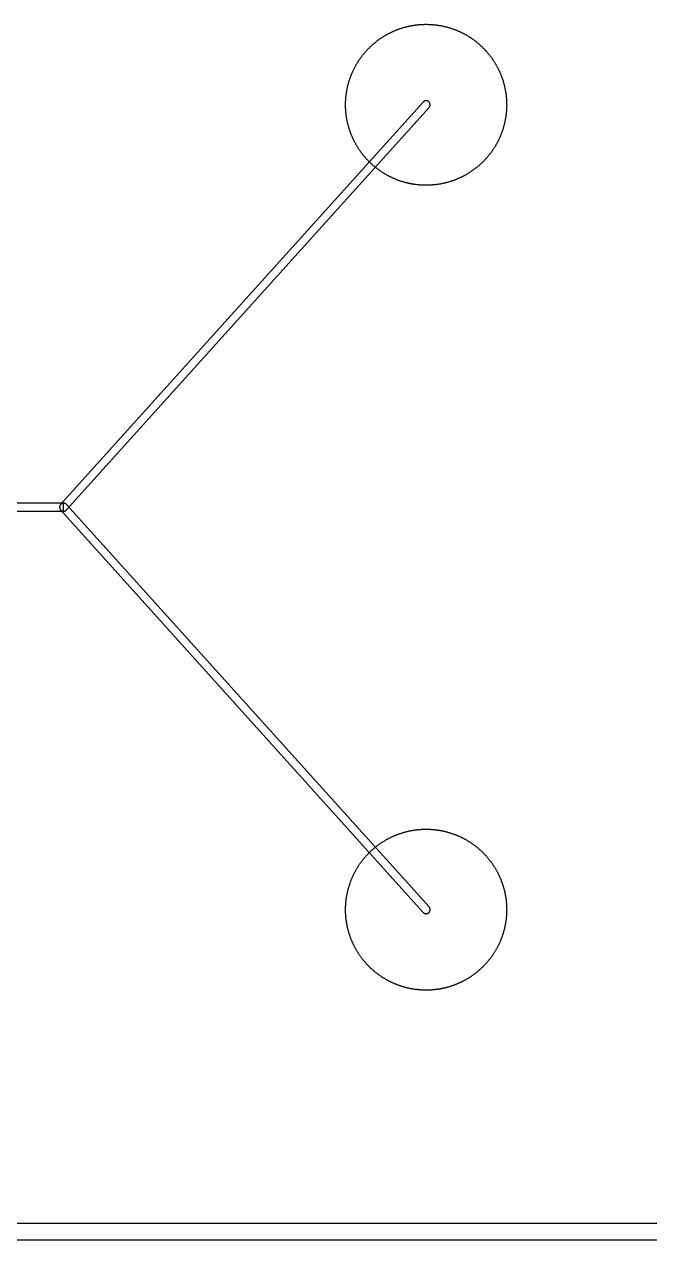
# Model space of a CAD drawing. Extents: x -44500 to 44500, y -47000 to 47000.
# Drawn here: x -12488 to -4725, y -21100 to -6000 of the extents above; entities that cross this region are included whole.
import ezdxf

# ---------------------------------------------------------------- set-up
doc = ezdxf.new("R2010")
doc.units = 0
doc.layers.add('Metal1', color=160, linetype='CONTINUOUS')
doc.layers.add('Poly', color=20, linetype='CONTINUOUS')

msp = doc.modelspace()

# ---------------------------------------------------------------- linework, layer by layer
at = {"layer": 'Metal1'}
for points in [[(-4564.99, -20900), (-20458.58, -20900)], [(-20541.42, -21100), (-4435.01, -21100)]]:
    msp.add_lwpolyline(points, dxfattribs=at)
at = {"layer": 'Poly'}
for points in [[(-6500.1, -7014.1), (-6500.4, -7028.2), (-6500.9, -7042.3), (-6501.6, -7056.35), (-6502.05, -7063.4), (-6502.5, -7070.4), (-6503, -7077.4), (-6503.6, -7084.45), (-6504.2, -7091.45), (-6504.9, -7098.5), (-6505.6, -7105.5), (-6506.35, -7112.5), (-6508.05, -7126.5), (-6508.95, -7133.45), (-6509.95, -7140.45), (-6510.95, -7147.4), (-6512, -7154.35), (-6513.1, -7161.3), (-6514.3, -7168.3), (-6515.5, -7175.2), (-6516.75, -7182.15), (-6518.05, -7189.05), (-6519.4, -7196), (-6520.8, -7202.85), (-6522.25, -7209.75), (-6523.75, -7216.6), (-6525.3, -7223.5), (-6526.9, -7230.35), (-6528.55, -7237.2), (-6530.25, -7244.05), (-6532, -7250.9), (-6533.8, -7257.7), (-6535.65, -7264.5), (-6537.5, -7271.25), (-6539.45, -7278.05), (-6541.45, -7284.85), (-6543.45, -7291.55), (-6545.55, -7298.3), (-6547.65, -7305), (-6552.05, -7318.4), (-6554.35, -7325.1), (-6556.65, -7331.75), (-6559, -7338.35), (-6561.4, -7345), (-6563.85, -7351.6), (-6566.35, -7358.15), (-6568.9, -7364.75), (-6571.5, -7371.3), (-6574.1, -7377.75), (-6576.8, -7384.3), (-6579.55, -7390.85), (-6582.3, -7397.25), (-6585.15, -7403.75), (-6588, -7410.15), (-6590.9, -7416.55), (-6593.85, -7422.95), (-6596.85, -7429.3), (-6599.9, -7435.65), (-6603, -7442), (-6606.15, -7448.35), (-6609.35, -7454.65), (-6612.55, -7460.9), (-6615.8, -7467.1), (-6619.1, -7473.3), (-6622.5, -7479.55), (-6625.85, -7485.65), (-6629.3, -7491.8), (-6632.8, -7497.95), (-6636.35, -7504.05), (-6639.9, -7510.1), (-6643.55, -7516.2), (-6647.15, -7522.15), (-6650.85, -7528.15), (-6654.65, -7534.2), (-6658.4, -7540.1), (-6662.25, -7546.05), (-6666.1, -7551.9), (-6670, -7557.75), (-6673.95, -7563.55), (-6677.95, -7569.4), (-6682, -7575.2), (-6686.05, -7580.9), (-6690.15, -7586.6), (-6694.3, -7592.3), (-6698.5, -7597.95), (-6702.75, -7603.6), (-6707, -7609.2), (-6711.3, -7614.75), (-6715.65, -7620.3), (-6720.05, -7625.8), (-6724.5, -7631.3), (-6728.95, -7636.75), (-6733.45, -7642.15), (-6738, -7647.55), (-6742.6, -7652.95), (-6747.2, -7658.2), (-6751.85, -7663.5), (-6756.55, -7668.75), (-6761.3, -7674), (-6766.05, -7679.2), (-6770.8, -7684.3), (-6775.7, -7689.45), (-6780.55, -7694.5), (-6785.45, -7699.55), (-6790.4, -7704.6), (-6795.4, -7709.6), (-6800.45, -7714.55), (-6805.5, -7719.45), (-6810.55, -7724.3), (-6815.7, -7729.2), (-6820.8, -7733.95), (-6826, -7738.7), (-6831.25, -7743.45), (-6836.5, -7748.15), (-6841.8, -7752.8), (-6847.05, -7757.4), (-6852.45, -7762), (-6857.85, -7766.55), (-6863.25, -7771.05), (-6868.7, -7775.5), (-6874.2, -7779.95), (-6879.7, -7784.35), (-6885.25, -7788.7), (-6890.8, -7793), (-6896.4, -7797.25), (-6902.05, -7801.5), (-6907.7, -7805.7), (-6913.4, -7809.85), (-6919.1, -7813.95), (-6924.8, -7818), (-6930.6, -7822.05), (-6936.45, -7826.05), (-6942.25, -7830), (-6948.1, -7833.9), (-6953.95, -7837.75), (-6959.9, -7841.6), (-6965.8, -7845.35), (-6971.85, -7849.15), (-6977.85, -7852.85), (-6983.8, -7856.45), (-6989.9, -7860.1), (-6995.95, -7863.65), (-7002.05, -7867.2), (-7008.2, -7870.7), (-7014.35, -7874.15), (-7020.45, -7877.5), (-7026.7, -7880.9), (-7032.9, -7884.2), (-7039.1, -7887.45), (-7045.35, -7890.65), (-7051.65, -7893.85), (-7058, -7897), (-7064.35, -7900.1), (-7070.7, -7903.15), (-7077.05, -7906.15), (-7083.45, -7909.1), (-7089.85, -7912), (-7096.25, -7914.85), (-7102.75, -7917.7), (-7109.15, -7920.45), (-7115.7, -7923.2), (-7122.25, -7925.9), (-7128.7, -7928.5), (-7135.25, -7931.1), (-7141.85, -7933.65), (-7148.4, -7936.15), (-7155, -7938.6), (-7161.65, -7941), (-7168.25, -7943.35), (-7174.9, -7945.65), (-7181.6, -7947.95), (-7195, -7952.35), (-7201.7, -7954.45), (-7208.45, -7956.55), (-7215.15, -7958.55), (-7221.95, -7960.55), (-7228.75, -7962.5), (-7235.5, -7964.35), (-7242.3, -7966.2), (-7249.1, -7968), (-7255.95, -7969.75), (-7262.8, -7971.45), (-7269.65, -7973.1), (-7276.5, -7974.7), (-7283.4, -7976.25), (-7290.25, -7977.75), (-7297.15, -7979.2), (-7304, -7980.6), (-7310.95, -7981.95), (-7317.85, -7983.25), (-7324.8, -7984.5), (-7331.7, -7985.7), (-7338.7, -7986.9), (-7345.65, -7988), (-7352.6, -7989.05), (-7359.55, -7990.05), (-7366.55, -7991.05), (-7373.5, -7991.95), (-7387.5, -7993.65), (-7394.5, -7994.4), (-7401.5, -7995.1), (-7408.55, -7995.8), (-7415.55, -7996.4), (-7422.6, -7997), (-7429.6, -7997.5), (-7436.6, -7997.95), (-7443.65, -7998.4), (-7457.7, -7999.1), (-7471.8, -7999.6), (-7485.9, -7999.9), (-7500, -8000), (-7514.1, -7999.9), (-7528.2, -7999.6), (-7542.3, -7999.1), (-7556.35, -7998.4), (-7563.4, -7997.95), (-7570.4, -7997.5), (-7577.4, -7997), (-7584.45, -7996.4), (-7591.45, -7995.8), (-7598.5, -7995.1), (-7605.5, -7994.4), (-7612.5, -7993.65), (-7626.5, -7991.95), (-7633.45, -7991.05), (-7640.45, -7990.05), (-7647.4, -7989.05), (-7654.35, -7988), (-7661.3, -7986.9), (-7668.3, -7985.7), (-7675.2, -7984.5), (-7682.15, -7983.25), (-7689.05, -7981.95), (-7696, -7980.6), (-7702.85, -7979.2), (-7709.75, -7977.75), (-7716.6, -7976.25), (-7723.5, -7974.7), (-7730.35, -7973.1), (-7737.2, -7971.45), (-7744.05, -7969.75), (-7750.9, -7968), (-7757.7, -7966.2), (-7764.5, -7964.35), (-7771.25, -7962.5), (-7778.05, -7960.55), (-7784.85, -7958.55), (-7791.55, -7956.55), (-7798.3, -7954.45), (-7805, -7952.35), (-7818.4, -7947.95), (-7825.1, -7945.65), (-7831.75, -7943.35), (-7838.35, -7941), (-7845, -7938.6), (-7851.6, -7936.15), (-7858.15, -7933.65), (-7864.75, -7931.1), (-7871.3, -7928.5), (-7877.75, -7925.9), (-7884.3, -7923.2), (-7890.85, -7920.45), (-7897.25, -7917.7), (-7903.75, -7914.85), (-7910.15, -7912), (-7916.55, -7909.1), (-7922.95, -7906.15), (-7929.3, -7903.15), (-7935.65, -7900.1), (-7942, -7897), (-7948.35, -7893.85), (-7954.65, -7890.65), (-7960.9, -7887.45), (-7967.1, -7884.2), (-7973.3, -7880.9), (-7979.55, -7877.5), (-7985.65, -7874.15), (-7991.8, -7870.7), (-7997.95, -7867.2), (-8004.05, -7863.65), (-8010.1, -7860.1), (-8016.2, -7856.45), (-8022.15, -7852.85), (-8028.15, -7849.15), (-8034.2, -7845.35), (-8040.1, -7841.6), (-8046.05, -7837.75), (-8051.9, -7833.9), (-8057.75, -7830), (-8063.55, -7826.05), (-8069.4, -7822.05), (-8075.2, -7818), (-8080.9, -7813.95), (-8086.6, -7809.85), (-8092.3, -7805.7), (-8097.95, -7801.5), (-8103.6, -7797.25), (-8109.2, -7793), (-8114.75, -7788.7), (-8120.3, -7784.35), (-8125.8, -7779.95), (-8131.3, -7775.5), (-8136.75, -7771.05), (-8142.15, -7766.55), (-8147.55, -7762), (-8152.95, -7757.4), (-8158.2, -7752.8), (-8163.5, -7748.15), (-8168.75, -7743.45), (-8174, -7738.7), (-8179.2, -7733.95), (-8184.3, -7729.2), (-8189.45, -7724.3), (-8194.5, -7719.45), (-8199.55, -7714.55), (-8204.6, -7709.6), (-8209.6, -7704.6), (-8214.55, -7699.55), (-8219.45, -7694.5), (-8224.3, -7689.45), (-8229.2, -7684.3), (-8233.95, -7679.2), (-8238.7, -7674), (-8243.45, -7668.75), (-8248.15, -7663.5), (-8252.8, -7658.2), (-8257.4, -7652.95), (-8262, -7647.55), (-8266.55, -7642.15), (-8271.05, -7636.75), (-8275.5, -7631.3), (-8279.95, -7625.8), (-8284.35, -7620.3), (-8288.7, -7614.75), (-8293, -7609.2), (-8297.25, -7603.6), (-8301.5, -7597.95), (-8305.7, -7592.3), (-8309.85, -7586.6), (-8313.95, -7580.9), (-8318, -7575.2), (-8322.05, -7569.4), (-8326.05, -7563.55), (-8330, -7557.75), (-8333.9, -7551.9), (-8337.75, -7546.05), (-8341.6, -7540.1), (-8345.35, -7534.2), (-8349.15, -7528.15), (-8352.85, -7522.15), (-8356.45, -7516.2), (-8360.1, -7510.1), (-8363.65, -7504.05), (-8367.2, -7497.95), (-8370.7, -7491.8), (-8374.15, -7485.65), (-8377.5, -7479.55), (-8380.9, -7473.3), (-8384.2, -7467.1), (-8387.45, -7460.9), (-8390.65, -7454.65), (-8393.85, -7448.35), (-8397, -7442), (-8400.1, -7435.65), (-8403.15, -7429.3), (-8406.15, -7422.95), (-8409.1, -7416.55), (-8412, -7410.15), (-8414.85, -7403.75), (-8417.7, -7397.25), (-8420.45, -7390.85), (-8423.2, -7384.3), (-8425.9, -7377.75), (-8428.5, -7371.3), (-8431.1, -7364.75), (-8433.65, -7358.15), (-8436.15, -7351.6), (-8438.6, -7345), (-8441, -7338.35), (-8443.35, -7331.75), (-8445.65, -7325.1), (-8447.95, -7318.4), (-8452.35, -7305), (-8454.45, -7298.3), (-8456.55, -7291.55), (-8458.55, -7284.85), (-8460.55, -7278.05), (-8462.5, -7271.25), (-8464.35, -7264.5), (-8466.2, -7257.7), (-8468, -7250.9), (-8469.75, -7244.05), (-8471.45, -7237.2), (-8473.1, -7230.35), (-8474.7, -7223.5), (-8476.25, -7216.6), (-8477.75, -7209.75), (-8479.2, -7202.85), (-8480.6, -7196), (-8481.95, -7189.05), (-8483.25, -7182.15), (-8484.5, -7175.2), (-8485.7, -7168.3), (-8486.9, -7161.3), (-8488, -7154.35), (-8489.05, -7147.4), (-8490.05, -7140.45), (-8491.05, -7133.45), (-8491.95, -7126.5), (-8493.65, -7112.5), (-8494.4, -7105.5), (-8495.1, -7098.5), (-8495.8, -7091.45), (-8496.4, -7084.45), (-8497, -7077.4), (-8497.5, -7070.4), (-8497.95, -7063.4), (-8498.4, -7056.35), (-8499.1, -7042.3), (-8499.6, -7028.2), (-8499.9, -7014.1), (-8500, -7000), (-8499.9, -6985.9), (-8499.6, -6971.8), (-8499.1, -6957.7), (-8498.4, -6943.65), (-8497.95, -6936.6), (-8497.5, -6929.6), (-8497, -6922.6), (-8496.4, -6915.55), (-8495.8, -6908.55), (-8495.1, -6901.5), (-8494.4, -6894.5), (-8493.65, -6887.5), (-8491.95, -6873.5), (-8491.05, -6866.55), (-8490.05, -6859.55), (-8489.05, -6852.6), (-8488, -6845.65), (-8486.9, -6838.7), (-8485.7, -6831.7), (-8484.5, -6824.8), (-8483.25, -6817.85), (-8481.95, -6810.95), (-8480.6, -6804), (-8479.2, -6797.15), (-8477.75, -6790.25), (-8476.25, -6783.4), (-8474.7, -6776.5), (-8473.1, -6769.65), (-8471.45, -6762.8), (-8469.75, -6755.95), (-8468, -6749.1), (-8466.2, -6742.3), (-8464.35, -6735.5), (-8462.5, -6728.75), (-8460.55, -6721.95), (-8458.55, -6715.15), (-8456.55, -6708.45), (-8454.45, -6701.7), (-8452.35, -6695), (-8447.95, -6681.6), (-8445.65, -6674.9), (-8443.35, -6668.25), (-8441, -6661.65), (-8438.6, -6655), (-8436.15, -6648.4), (-8433.65, -6641.85), (-8431.1, -6635.25), (-8428.5, -6628.7), (-8425.9, -6622.25), (-8423.2, -6615.7), (-8420.45, -6609.15), (-8417.7, -6602.75), (-8414.85, -6596.25), (-8412, -6589.85), (-8409.1, -6583.45), (-8406.15, -6577.05), (-8403.15, -6570.7), (-8400.1, -6564.35), (-8397, -6558), (-8393.85, -6551.65), (-8390.65, -6545.35), (-8387.45, -6539.1), (-8384.2, -6532.9), (-8380.9, -6526.7), (-8377.5, -6520.45), (-8374.15, -6514.35), (-8370.7, -6508.2), (-8367.2, -6502.05), (-8363.65, -6495.95), (-8360.1, -6489.9), (-8356.45, -6483.8), (-8352.85, -6477.85), (-8349.15, -6471.85), (-8345.35, -6465.8), (-8341.6, -6459.9), (-8337.75, -6453.95), (-8333.9, -6448.1), (-8330, -6442.25), (-8326.05, -6436.45), (-8322.05, -6430.6), (-8318, -6424.8), (-8313.95, -6419.1), (-8309.85, -6413.4), (-8305.7, -6407.7), (-8301.5, -6402.05), (-8297.25, -6396.4), (-8293, -6390.8), (-8288.7, -6385.25), (-8284.35, -6379.7), (-8279.95, -6374.2), (-8275.5, -6368.7), (-8271.05, -6363.25), (-8266.55, -6357.85), (-8262, -6352.45), (-8257.4, -6347.05), (-8252.8, -6341.8), (-8248.15, -6336.5), (-8243.45, -6331.25), (-8238.7, -6326), (-8233.95, -6320.8), (-8229.2, -6315.7), (-8224.3, -6310.55), (-8219.45, -6305.5), (-8214.55, -6300.45), (-8209.6, -6295.4), (-8204.6, -6290.4), (-8199.55, -6285.45), (-8194.5, -6280.55), (-8189.45, -6275.7), (-8184.3, -6270.8), (-8179.2, -6266.05), (-8174, -6261.3), (-8168.75, -6256.55), (-8163.5, -6251.85), (-8158.2, -6247.2), (-8152.95, -6242.6), (-8147.55, -6238), (-8142.15, -6233.45), (-8136.75, -6228.95), (-8131.3, -6224.5), (-8125.8, -6220.05), (-8120.3, -6215.65), (-8114.75, -6211.3), (-8109.2, -6207), (-8103.6, -6202.75), (-8097.95, -6198.5), (-8092.3, -6194.3), (-8086.6, -6190.15), (-8080.9, -6186.05), (-8075.2, -6182), (-8069.4, -6177.95), (-8063.55, -6173.95), (-8057.75, -6170), (-8051.9, -6166.1), (-8046.05, -6162.25), (-8040.1, -6158.4), (-8034.2, -6154.65), (-8028.15, -6150.85), (-8022.15, -6147.15), (-8016.2, -6143.55), (-8010.1, -6139.9), (-8004.05, -6136.35), (-7997.95, -6132.8), (-7991.8, -6129.3), (-7985.65, -6125.85), (-7979.55, -6122.5), (-7973.3, -6119.1), (-7967.1, -6115.8), (-7960.9, -6112.55), (-7954.65, -6109.35), (-7948.35, -6106.15), (-7942, -6103), (-7935.65, -6099.9), (-7929.3, -6096.85), (-7922.95, -6093.85), (-7916.55, -6090.9), (-7910.15, -6088), (-7903.75, -6085.15), (-7897.25, -6082.3), (-7890.85, -6079.55), (-7884.3, -6076.8), (-7877.75, -6074.1), (-7871.3, -6071.5), (-7864.75, -6068.9), (-7858.15, -6066.35), (-7851.6, -6063.85), (-7845, -6061.4), (-7838.35, -6059), (-7831.75, -6056.65), (-7825.1, -6054.35), (-7818.4, -6052.05), (-7805, -6047.65), (-7798.3, -6045.55), (-7791.55, -6043.45), (-7784.85, -6041.45), (-7778.05, -6039.45), (-7771.25, -6037.5), (-7764.5, -6035.65), (-7757.7, -6033.8), (-7750.9, -6032), (-7744.05, -6030.25), (-7737.2, -6028.55), (-7730.35, -6026.9), (-7723.5, -6025.3), (-7716.6, -6023.75), (-7709.75, -6022.25), (-7702.85, -6020.8), (-7696, -6019.4), (-7689.05, -6018.05), (-7682.15, -6016.75), (-7675.2, -6015.5), (-7668.3, -6014.3), (-7661.3, -6013.1), (-7654.35, -6012), (-7647.4, -6010.95), (-7640.45, -6009.95), (-7633.45, -6008.95), (-7626.5, -6008.05), (-7612.5, -6006.35), (-7605.5, -6005.6), (-7598.5, -6004.9), (-7591.45, -6004.2), (-7584.45, -6003.6), (-7577.4, -6003), (-7570.4, -6002.5), (-7563.4, -6002.05), (-7556.35, -6001.6), (-7542.3, -6000.9), (-7528.2, -6000.4), (-7514.1, -6000.1), (-7500, -6000), (-7485.9, -6000.1), (-7471.8, -6000.4), (-7457.7, -6000.9), (-7443.65, -6001.6), (-7436.6, -6002.05), (-7429.6, -6002.5), (-7422.6, -6003), (-7415.55, -6003.6), (-7408.55, -6004.2), (-7401.5, -6004.9), (-7394.5, -6005.6), (-7387.5, -6006.35), (-7373.5, -6008.05), (-7366.55, -6008.95), (-7359.55, -6009.95), (-7352.6, -6010.95), (-7345.65, -6012), (-7338.7, -6013.1), (-7331.7, -6014.3), (-7324.8, -6015.5), (-7317.85, -6016.75), (-7310.95, -6018.05), (-7304, -6019.4), (-7297.15, -6020.8), (-7290.25, -6022.25), (-7283.4, -6023.75), (-7276.5, -6025.3), (-7269.65, -6026.9), (-7262.8, -6028.55), (-7255.95, -6030.25), (-7249.1, -6032), (-7242.3, -6033.8), (-7235.5, -6035.65), (-7228.75, -6037.5), (-7221.95, -6039.45), (-7215.15, -6041.45), (-7208.45, -6043.45), (-7201.7, -6045.55), (-7195, -6047.65), (-7181.6, -6052.05), (-7174.9, -6054.35), (-7168.25, -6056.65), (-7161.65, -6059), (-7155, -6061.4), (-7148.4, -6063.85), (-7141.85, -6066.35), (-7135.25, -6068.9), (-7128.7, -6071.5), (-7122.25, -6074.1), (-7115.7, -6076.8), (-7109.15, -6079.55), (-7102.75, -6082.3), (-7096.25, -6085.15), (-7089.85, -6088), (-7083.45, -6090.9), (-7077.05, -6093.85), (-7070.7, -6096.85), (-7064.35, -6099.9), (-7058, -6103), (-7051.65, -6106.15), (-7045.35, -6109.35), (-7039.1, -6112.55), (-7032.9, -6115.8), (-7026.7, -6119.1), (-7020.45, -6122.5), (-7014.35, -6125.85), (-7008.2, -6129.3), (-7002.05, -6132.8), (-6995.95, -6136.35), (-6989.9, -6139.9), (-6983.8, -6143.55), (-6977.85, -6147.15), (-6971.85, -6150.85), (-6965.8, -6154.65), (-6959.9, -6158.4), (-6953.95, -6162.25), (-6948.1, -6166.1), (-6942.25, -6170), (-6936.45, -6173.95), (-6930.6, -6177.95), (-6924.8, -6182), (-6919.1, -6186.05), (-6913.4, -6190.15), (-6907.7, -6194.3), (-6902.05, -6198.5), (-6896.4, -6202.75), (-6890.8, -6207), (-6885.25, -6211.3), (-6879.7, -6215.65), (-6874.2, -6220.05), (-6868.7, -6224.5), (-6863.25, -6228.95), (-6857.85, -6233.45), (-6852.45, -6238), (-6847.05, -6242.6), (-6841.8, -6247.2), (-6836.5, -6251.85), (-6831.25, -6256.55), (-6826, -6261.3), (-6820.8, -6266.05), (-6815.7, -6270.8), (-6810.55, -6275.7), (-6805.5, -6280.55), (-6800.45, -6285.45), (-6795.4, -6290.4), (-6790.4, -6295.4), (-6785.45, -6300.45), (-6780.55, -6305.5), (-6775.7, -6310.55), (-6770.8, -6315.7), (-6766.05, -6320.8), (-6761.3, -6326), (-6756.55, -6331.25), (-6751.85, -6336.5), (-6747.2, -6341.8), (-6742.6, -6347.05), (-6738, -6352.45), (-6733.45, -6357.85), (-6728.95, -6363.25), (-6724.5, -6368.7), (-6720.05, -6374.2), (-6715.65, -6379.7), (-6711.3, -6385.25), (-6707, -6390.8), (-6702.75, -6396.4), (-6698.5, -6402.05), (-6694.3, -6407.7), (-6690.15, -6413.4), (-6686.05, -6419.1), (-6682, -6424.8), (-6677.95, -6430.6), (-6673.95, -6436.45), (-6670, -6442.25), (-6666.1, -6448.1), (-6662.25, -6453.95), (-6658.4, -6459.9), (-6654.65, -6465.8), (-6650.85, -6471.85), (-6647.15, -6477.85), (-6643.55, -6483.8), (-6639.9, -6489.9), (-6636.35, -6495.95), (-6632.8, -6502.05), (-6629.3, -6508.2), (-6625.85, -6514.35), (-6622.5, -6520.45), (-6619.1, -6526.7), (-6615.8, -6532.9), (-6612.55, -6539.1), (-6609.35, -6545.35), (-6606.15, -6551.65), (-6603, -6558), (-6599.9, -6564.35), (-6596.85, -6570.7), (-6593.85, -6577.05), (-6590.9, -6583.45), (-6588, -6589.85), (-6585.15, -6596.25), (-6582.3, -6602.75), (-6579.55, -6609.15), (-6576.8, -6615.7), (-6574.1, -6622.25), (-6571.5, -6628.7), (-6568.9, -6635.25), (-6566.35, -6641.85), (-6563.85, -6648.4), (-6561.4, -6655), (-6559, -6661.65), (-6556.65, -6668.25), (-6554.35, -6674.9), (-6552.05, -6681.6), (-6547.65, -6695), (-6545.55, -6701.7), (-6543.45, -6708.45), (-6541.45, -6715.15), (-6539.45, -6721.95), (-6537.5, -6728.75), (-6535.65, -6735.5), (-6533.8, -6742.3), (-6532, -6749.1), (-6530.25, -6755.95), (-6528.55, -6762.8), (-6526.9, -6769.65), (-6525.3, -6776.5), (-6523.75, -6783.4), (-6522.25, -6790.25), (-6520.8, -6797.15), (-6519.4, -6804), (-6518.05, -6810.95), (-6516.75, -6817.85), (-6515.5, -6824.8), (-6514.3, -6831.7), (-6513.1, -6838.7), (-6512, -6845.65), (-6510.95, -6852.6), (-6509.95, -6859.55), (-6508.95, -6866.55), (-6508.05, -6873.5), (-6506.35, -6887.5), (-6505.6, -6894.5), (-6504.9, -6901.5), (-6504.2, -6908.55), (-6503.6, -6915.55), (-6503, -6922.6), (-6502.5, -6929.6), (-6502.05, -6936.6), (-6501.6, -6943.65), (-6500.9, -6957.7), (-6500.4, -6971.8), (-6500.1, -6985.9), (-6500, -7000)], [(-12050, -12000), (-12049.9, -12003.15), (-12049.75, -12004.75), (-12049.6, -12006.3), (-12049.1, -12009.4), (-12048.75, -12010.95), (-12048.4, -12012.45), (-12048, -12013.95), (-12047.55, -12015.45), (-12047.05, -12016.9), (-12046.45, -12018.45), (-12045.85, -12019.9), (-12045.25, -12021.25), (-12044.55, -12022.7), (-12043.8, -12024.1), (-12043, -12025.5), (-12042.2, -12026.8), (-12041.35, -12028.1), (-12040.45, -12029.35), (-12039.5, -12030.65), (-12038.5, -12031.9), (-12037.5, -12033.05), (-12036.45, -12034.2), (-12035.35, -12035.35), (-12034.2, -12036.45), (-12033.05, -12037.5), (-12031.9, -12038.5), (-12030.65, -12039.5), (-12029.35, -12040.45), (-12028.1, -12041.35), (-12026.8, -12042.2), (-12025.5, -12043), (-12024.1, -12043.8), (-12022.7, -12044.55), (-12021.25, -12045.25), (-12019.9, -12045.85), (-12018.45, -12046.45), (-12016.9, -12047.05), (-12015.45, -12047.55), (-12013.95, -12048), (-12012.45, -12048.4), (-12010.95, -12048.75), (-12009.4, -12049.1), (-12006.3, -12049.6), (-12004.75, -12049.75), (-12003.15, -12049.9), (-12000, -12050), (-11996.85, -12049.9), (-11995.25, -12049.75), (-11993.7, -12049.6), (-11990.6, -12049.1), (-11989.05, -12048.75), (-11987.55, -12048.4), (-11986.05, -12048), (-11984.55, -12047.55), (-11983.1, -12047.05), (-11981.55, -12046.45), (-11980.1, -12045.85), (-11978.75, -12045.25), (-11977.3, -12044.55), (-11975.9, -12043.8), (-11974.5, -12043), (-11973.2, -12042.2), (-11971.9, -12041.35), (-11970.65, -12040.45), (-11969.35, -12039.5), (-11968.1, -12038.5), (-11966.95, -12037.5), (-11965.8, -12036.45), (-11964.65, -12035.35), (-11963.55, -12034.2), (-11962.85, -12033.43), (-11962.83, -12033.45), (-7462.84, -7033.45), (-7462.85, -7033.43), (-7462.5, -7033.05), (-7461.5, -7031.9), (-7460.5, -7030.65), (-7459.55, -7029.35), (-7458.65, -7028.1), (-7457.8, -7026.8), (-7457, -7025.5), (-7456.2, -7024.1), (-7455.45, -7022.7), (-7454.75, -7021.25), (-7454.15, -7019.9), (-7453.55, -7018.45), (-7452.95, -7016.9), (-7452.45, -7015.45), (-7452, -7013.95), (-7451.6, -7012.45), (-7451.25, -7010.95), (-7450.9, -7009.4), (-7450.4, -7006.3), (-7450.25, -7004.75), (-7450.1, -7003.15), (-7450, -7000), (-7450.1, -6996.85), (-7450.25, -6995.25), (-7450.4, -6993.7), (-7450.9, -6990.6), (-7451.25, -6989.05), (-7451.6, -6987.55), (-7452, -6986.05), (-7452.45, -6984.55), (-7452.95, -6983.1), (-7453.55, -6981.55), (-7454.15, -6980.1), (-7454.75, -6978.75), (-7455.45, -6977.3), (-7456.2, -6975.9), (-7457, -6974.5), (-7457.8, -6973.2), (-7458.65, -6971.9), (-7459.55, -6970.65), (-7460.5, -6969.35), (-7461.5, -6968.1), (-7462.5, -6966.95), (-7463.55, -6965.8), (-7464.65, -6964.65), (-7465.8, -6963.55), (-7466.95, -6962.5), (-7468.1, -6961.5), (-7469.35, -6960.5), (-7470.65, -6959.55), (-7471.9, -6958.65), (-7473.2, -6957.8), (-7474.5, -6957), (-7475.9, -6956.2), (-7477.3, -6955.45), (-7478.75, -6954.75), (-7480.1, -6954.15), (-7481.55, -6953.55), (-7483.1, -6952.95), (-7484.55, -6952.45), (-7486.05, -6952), (-7487.55, -6951.6), (-7489.05, -6951.25), (-7490.6, -6950.9), (-7493.7, -6950.4), (-7495.25, -6950.25), (-7496.85, -6950.1), (-7500, -6950), (-7503.15, -6950.1), (-7504.75, -6950.25), (-7506.3, -6950.4), (-7509.4, -6950.9), (-7510.95, -6951.25), (-7512.45, -6951.6), (-7513.95, -6952), (-7515.45, -6952.45), (-7516.9, -6952.95), (-7518.45, -6953.55), (-7519.9, -6954.15), (-7521.25, -6954.75), (-7522.7, -6955.45), (-7524.1, -6956.2), (-7525.5, -6957), (-7526.8, -6957.8), (-7528.1, -6958.65), (-7529.35, -6959.55), (-7530.65, -6960.5), (-7531.9, -6961.5), (-7533.05, -6962.5), (-7534.2, -6963.55), (-7535.35, -6964.65), (-7536.45, -6965.8), (-7537.15, -6966.57), (-7537.16, -6966.55), (-12037.17, -11966.55), (-12037.15, -11966.57), (-12037.5, -11966.95), (-12038.5, -11968.1), (-12039.5, -11969.35), (-12040.45, -11970.65), (-12041.35, -11971.9), (-12042.2, -11973.2), (-12043, -11974.5), (-12043.8, -11975.9), (-12044.55, -11977.3), (-12045.25, -11978.75), (-12045.85, -11980.1), (-12046.45, -11981.55), (-12047.05, -11983.1), (-12047.55, -11984.55), (-12048, -11986.05), (-12048.4, -11987.55), (-12048.75, -11989.05), (-12049.1, -11990.6), (-12049.6, -11993.7), (-12049.75, -11995.25), (-12049.9, -11996.85)], [(-12000, -11950), (-13000, -11950), (-13000, -12050), (-12000, -12050)], [(-12050, -12000), (-12049.9, -12003.15), (-12049.75, -12004.75), (-12049.6, -12006.3), (-12049.1, -12009.4), (-12048.75, -12010.95), (-12048.4, -12012.45), (-12048, -12013.95), (-12047.55, -12015.45), (-12047.05, -12016.9), (-12046.45, -12018.45), (-12045.85, -12019.9), (-12045.25, -12021.25), (-12044.55, -12022.7), (-12043.8, -12024.1), (-12043, -12025.5), (-12042.2, -12026.8), (-12041.35, -12028.1), (-12040.45, -12029.35), (-12039.5, -12030.65), (-12038.5, -12031.9), (-12037.5, -12033.05), (-12037.15, -12033.43), (-12037.17, -12033.45), (-7537.16, -17033.45), (-7537.15, -17033.43), (-7536.45, -17034.2), (-7535.35, -17035.35), (-7534.2, -17036.45), (-7533.05, -17037.5), (-7531.9, -17038.5), (-7530.65, -17039.5), (-7529.35, -17040.45), (-7528.1, -17041.35), (-7526.8, -17042.2), (-7525.5, -17043), (-7524.1, -17043.8), (-7522.7, -17044.55), (-7521.25, -17045.25), (-7519.9, -17045.85), (-7518.45, -17046.45), (-7516.9, -17047.05), (-7515.45, -17047.55), (-7513.95, -17048), (-7512.45, -17048.4), (-7510.95, -17048.75), (-7509.4, -17049.1), (-7506.3, -17049.6), (-7504.75, -17049.75), (-7503.15, -17049.9), (-7500, -17050), (-7496.85, -17049.9), (-7495.25, -17049.75), (-7493.7, -17049.6), (-7490.6, -17049.1), (-7489.05, -17048.75), (-7487.55, -17048.4), (-7486.05, -17048), (-7484.55, -17047.55), (-7483.1, -17047.05), (-7481.55, -17046.45), (-7480.1, -17045.85), (-7478.75, -17045.25), (-7477.3, -17044.55), (-7475.9, -17043.8), (-7474.5, -17043), (-7473.2, -17042.2), (-7471.9, -17041.35), (-7470.65, -17040.45), (-7469.35, -17039.5), (-7468.1, -17038.5), (-7466.95, -17037.5), (-7465.8, -17036.45), (-7464.65, -17035.35), (-7463.55, -17034.2), (-7462.5, -17033.05), (-7461.5, -17031.9), (-7460.5, -17030.65), (-7459.55, -17029.35), (-7458.65, -17028.1), (-7457.8, -17026.8), (-7457, -17025.5), (-7456.2, -17024.1), (-7455.45, -17022.7), (-7454.75, -17021.25), (-7454.15, -17019.9), (-7453.55, -17018.45), (-7452.95, -17016.9), (-7452.45, -17015.45), (-7452, -17013.95), (-7451.6, -17012.45), (-7451.25, -17010.95), (-7450.9, -17009.4), (-7450.4, -17006.3), (-7450.25, -17004.75), (-7450.1, -17003.15), (-7450, -17000), (-7450.1, -16996.85), (-7450.25, -16995.25), (-7450.4, -16993.7), (-7450.9, -16990.6), (-7451.25, -16989.05), (-7451.6, -16987.55), (-7452, -16986.05), (-7452.45, -16984.55), (-7452.95, -16983.1), (-7453.55, -16981.55), (-7454.15, -16980.1), (-7454.75, -16978.75), (-7455.45, -16977.3), (-7456.2, -16975.9), (-7457, -16974.5), (-7457.8, -16973.2), (-7458.65, -16971.9), (-7459.55, -16970.65), (-7460.5, -16969.35), (-7461.5, -16968.1), (-7462.5, -16966.95), (-7462.85, -16966.57), (-7462.84, -16966.55), (-11962.83, -11966.55), (-11962.85, -11966.57), (-11963.55, -11965.8), (-11964.65, -11964.65), (-11965.8, -11963.55), (-11966.95, -11962.5), (-11968.1, -11961.5), (-11969.35, -11960.5), (-11970.65, -11959.55), (-11971.9, -11958.65), (-11973.2, -11957.8), (-11974.5, -11957), (-11975.9, -11956.2), (-11977.3, -11955.45), (-11978.75, -11954.75), (-11980.1, -11954.15), (-11981.55, -11953.55), (-11983.1, -11952.95), (-11984.55, -11952.45), (-11986.05, -11952), (-11987.55, -11951.6), (-11989.05, -11951.25), (-11990.6, -11950.9), (-11993.7, -11950.4), (-11995.25, -11950.25), (-11996.85, -11950.1), (-12000, -11950), (-12003.15, -11950.1), (-12004.75, -11950.25), (-12006.3, -11950.4), (-12009.4, -11950.9), (-12010.95, -11951.25), (-12012.45, -11951.6), (-12013.95, -11952), (-12015.45, -11952.45), (-12016.9, -11952.95), (-12018.45, -11953.55), (-12019.9, -11954.15), (-12021.25, -11954.75), (-12022.7, -11955.45), (-12024.1, -11956.2), (-12025.5, -11957), (-12026.8, -11957.8), (-12028.1, -11958.65), (-12029.35, -11959.55), (-12030.65, -11960.5), (-12031.9, -11961.5), (-12033.05, -11962.5), (-12034.2, -11963.55), (-12035.35, -11964.65), (-12036.45, -11965.8), (-12037.5, -11966.95), (-12038.5, -11968.1), (-12039.5, -11969.35), (-12040.45, -11970.65), (-12041.35, -11971.9), (-12042.2, -11973.2), (-12043, -11974.5), (-12043.8, -11975.9), (-12044.55, -11977.3), (-12045.25, -11978.75), (-12045.85, -11980.1), (-12046.45, -11981.55), (-12047.05, -11983.1), (-12047.55, -11984.55), (-12048, -11986.05), (-12048.4, -11987.55), (-12048.75, -11989.05), (-12049.1, -11990.6), (-12049.6, -11993.7), (-12049.75, -11995.25), (-12049.9, -11996.85)], [(-6500.1, -17014.1), (-6500.4, -17028.2), (-6500.9, -17042.3), (-6501.6, -17056.35), (-6502.05, -17063.4), (-6502.5, -17070.4), (-6503, -17077.4), (-6503.6, -17084.45), (-6504.2, -17091.45), (-6504.9, -17098.5), (-6505.6, -17105.5), (-6506.35, -17112.5), (-6508.05, -17126.5), (-6508.95, -17133.45), (-6509.95, -17140.45), (-6510.95, -17147.4), (-6512, -17154.35), (-6513.1, -17161.3), (-6514.3, -17168.3), (-6515.5, -17175.2), (-6516.75, -17182.15), (-6518.05, -17189.05), (-6519.4, -17196), (-6520.8, -17202.85), (-6522.25, -17209.75), (-6523.75, -17216.6), (-6525.3, -17223.5), (-6526.9, -17230.35), (-6528.55, -17237.2), (-6530.25, -17244.05), (-6532, -17250.9), (-6533.8, -17257.7), (-6535.65, -17264.5), (-6537.5, -17271.25), (-6539.45, -17278.05), (-6541.45, -17284.85), (-6543.45, -17291.55), (-6545.55, -17298.3), (-6547.65, -17305), (-6552.05, -17318.4), (-6554.35, -17325.1), (-6556.65, -17331.75), (-6559, -17338.35), (-6561.4, -17345), (-6563.85, -17351.6), (-6566.35, -17358.15), (-6568.9, -17364.75), (-6571.5, -17371.3), (-6574.1, -17377.75), (-6576.8, -17384.3), (-6579.55, -17390.85), (-6582.3, -17397.25), (-6585.15, -17403.75), (-6588, -17410.15), (-6590.9, -17416.55), (-6593.85, -17422.95), (-6596.85, -17429.3), (-6599.9, -17435.65), (-6603, -17442), (-6606.15, -17448.35), (-6609.35, -17454.65), (-6612.55, -17460.9), (-6615.8, -17467.1), (-6619.1, -17473.3), (-6622.5, -17479.55), (-6625.85, -17485.65), (-6629.3, -17491.8), (-6632.8, -17497.95), (-6636.35, -17504.05), (-6639.9, -17510.1), (-6643.55, -17516.2), (-6647.15, -17522.15), (-6650.85, -17528.15), (-6654.65, -17534.2), (-6658.4, -17540.1), (-6662.25, -17546.05), (-6666.1, -17551.9), (-6670, -17557.75), (-6673.95, -17563.55), (-6677.95, -17569.4), (-6682, -17575.2), (-6686.05, -17580.9), (-6690.15, -17586.6), (-6694.3, -17592.3), (-6698.5, -17597.95), (-6702.75, -17603.6), (-6707, -17609.2), (-6711.3, -17614.75), (-6715.65, -17620.3), (-6720.05, -17625.8), (-6724.5, -17631.3), (-6728.95, -17636.75), (-6733.45, -17642.15), (-6738, -17647.55), (-6742.6, -17652.95), (-6747.2, -17658.2), (-6751.85, -17663.5), (-6756.55, -17668.75), (-6761.3, -17674), (-6766.05, -17679.2), (-6770.8, -17684.3), (-6775.7, -17689.45), (-6780.55, -17694.5), (-6785.45, -17699.55), (-6790.4, -17704.6), (-6795.4, -17709.6), (-6800.45, -17714.55), (-6805.5, -17719.45), (-6810.55, -17724.3), (-6815.7, -17729.2), (-6820.8, -17733.95), (-6826, -17738.7), (-6831.25, -17743.45), (-6836.5, -17748.15), (-6841.8, -17752.8), (-6847.05, -17757.4), (-6852.45, -17762), (-6857.85, -17766.55), (-6863.25, -17771.05), (-6868.7, -17775.5), (-6874.2, -17779.95), (-6879.7, -17784.35), (-6885.25, -17788.7), (-6890.8, -17793), (-6896.4, -17797.25), (-6902.05, -17801.5), (-6907.7, -17805.7), (-6913.4, -17809.85), (-6919.1, -17813.95), (-6924.8, -17818), (-6930.6, -17822.05), (-6936.45, -17826.05), (-6942.25, -17830), (-6948.1, -17833.9), (-6953.95, -17837.75), (-6959.9, -17841.6), (-6965.8, -17845.35), (-6971.85, -17849.15), (-6977.85, -17852.85), (-6983.8, -17856.45), (-6989.9, -17860.1), (-6995.95, -17863.65), (-7002.05, -17867.2), (-7008.2, -17870.7), (-7014.35, -17874.15), (-7020.45, -17877.5), (-7026.7, -17880.9), (-7032.9, -17884.2), (-7039.1, -17887.45), (-7045.35, -17890.65), (-7051.65, -17893.85), (-7058, -17897), (-7064.35, -17900.1), (-7070.7, -17903.15), (-7077.05, -17906.15), (-7083.45, -17909.1), (-7089.85, -17912), (-7096.25, -17914.85), (-7102.75, -17917.7), (-7109.15, -17920.45), (-7115.7, -17923.2), (-7122.25, -17925.9), (-7128.7, -17928.5), (-7135.25, -17931.1), (-7141.85, -17933.65), (-7148.4, -17936.15), (-7155, -17938.6), (-7161.65, -17941), (-7168.25, -17943.35), (-7174.9, -17945.65), (-7181.6, -17947.95), (-7195, -17952.35), (-7201.7, -17954.45), (-7208.45, -17956.55), (-7215.15, -17958.55), (-7221.95, -17960.55), (-7228.75, -17962.5), (-7235.5, -17964.35), (-7242.3, -17966.2), (-7249.1, -17968), (-7255.95, -17969.75), (-7262.8, -17971.45), (-7269.65, -17973.1), (-7276.5, -17974.7), (-7283.4, -17976.25), (-7290.25, -17977.75), (-7297.15, -17979.2), (-7304, -17980.6), (-7310.95, -17981.95), (-7317.85, -17983.25), (-7324.8, -17984.5), (-7331.7, -17985.7), (-7338.7, -17986.9), (-7345.65, -17988), (-7352.6, -17989.05), (-7359.55, -17990.05), (-7366.55, -17991.05), (-7373.5, -17991.95), (-7387.5, -17993.65), (-7394.5, -17994.4), (-7401.5, -17995.1), (-7408.55, -17995.8), (-7415.55, -17996.4), (-7422.6, -17997), (-7429.6, -17997.5), (-7436.6, -17997.95), (-7443.65, -17998.4), (-7457.7, -17999.1), (-7471.8, -17999.6), (-7485.9, -17999.9), (-7500, -18000), (-7514.1, -17999.9), (-7528.2, -17999.6), (-7542.3, -17999.1), (-7556.35, -17998.4), (-7563.4, -17997.95), (-7570.4, -17997.5), (-7577.4, -17997), (-7584.45, -17996.4), (-7591.45, -17995.8), (-7598.5, -17995.1), (-7605.5, -17994.4), (-7612.5, -17993.65), (-7626.5, -17991.95), (-7633.45, -17991.05), (-7640.45, -17990.05), (-7647.4, -17989.05), (-7654.35, -17988), (-7661.3, -17986.9), (-7668.3, -17985.7), (-7675.2, -17984.5), (-7682.15, -17983.25), (-7689.05, -17981.95), (-7696, -17980.6), (-7702.85, -17979.2), (-7709.75, -17977.75), (-7716.6, -17976.25), (-7723.5, -17974.7), (-7730.35, -17973.1), (-7737.2, -17971.45), (-7744.05, -17969.75), (-7750.9, -17968), (-7757.7, -17966.2), (-7764.5, -17964.35), (-7771.25, -17962.5), (-7778.05, -17960.55), (-7784.85, -17958.55), (-7791.55, -17956.55), (-7798.3, -17954.45), (-7805, -17952.35), (-7818.4, -17947.95), (-7825.1, -17945.65), (-7831.75, -17943.35), (-7838.35, -17941), (-7845, -17938.6), (-7851.6, -17936.15), (-7858.15, -17933.65), (-7864.75, -17931.1), (-7871.3, -17928.5), (-7877.75, -17925.9), (-7884.3, -17923.2), (-7890.85, -17920.45), (-7897.25, -17917.7), (-7903.75, -17914.85), (-7910.15, -17912), (-7916.55, -17909.1), (-7922.95, -17906.15), (-7929.3, -17903.15), (-7935.65, -17900.1), (-7942, -17897), (-7948.35, -17893.85), (-7954.65, -17890.65), (-7960.9, -17887.45), (-7967.1, -17884.2), (-7973.3, -17880.9), (-7979.55, -17877.5), (-7985.65, -17874.15), (-7991.8, -17870.7), (-7997.95, -17867.2), (-8004.05, -17863.65), (-8010.1, -17860.1), (-8016.2, -17856.45), (-8022.15, -17852.85), (-8028.15, -17849.15), (-8034.2, -17845.35), (-8040.1, -17841.6), (-8046.05, -17837.75), (-8051.9, -17833.9), (-8057.75, -17830), (-8063.55, -17826.05), (-8069.4, -17822.05), (-8075.2, -17818), (-8080.9, -17813.95), (-8086.6, -17809.85), (-8092.3, -17805.7), (-8097.95, -17801.5), (-8103.6, -17797.25), (-8109.2, -17793), (-8114.75, -17788.7), (-8120.3, -17784.35), (-8125.8, -17779.95), (-8131.3, -17775.5), (-8136.75, -17771.05), (-8142.15, -17766.55), (-8147.55, -17762), (-8152.95, -17757.4), (-8158.2, -17752.8), (-8163.5, -17748.15), (-8168.75, -17743.45), (-8174, -17738.7), (-8179.2, -17733.95), (-8184.3, -17729.2), (-8189.45, -17724.3), (-8194.5, -17719.45), (-8199.55, -17714.55), (-8204.6, -17709.6), (-8209.6, -17704.6), (-8214.55, -17699.55), (-8219.45, -17694.5), (-8224.3, -17689.45), (-8229.2, -17684.3), (-8233.95, -17679.2), (-8238.7, -17674), (-8243.45, -17668.75), (-8248.15, -17663.5), (-8252.8, -17658.2), (-8257.4, -17652.95), (-8262, -17647.55), (-8266.55, -17642.15), (-8271.05, -17636.75), (-8275.5, -17631.3), (-8279.95, -17625.8), (-8284.35, -17620.3), (-8288.7, -17614.75), (-8293, -17609.2), (-8297.25, -17603.6), (-8301.5, -17597.95), (-8305.7, -17592.3), (-8309.85, -17586.6), (-8313.95, -17580.9), (-8318, -17575.2), (-8322.05, -17569.4), (-8326.05, -17563.55), (-8330, -17557.75), (-8333.9, -17551.9), (-8337.75, -17546.05), (-8341.6, -17540.1), (-8345.35, -17534.2), (-8349.15, -17528.15), (-8352.85, -17522.15), (-8356.45, -17516.2), (-8360.1, -17510.1), (-8363.65, -17504.05), (-8367.2, -17497.95), (-8370.7, -17491.8), (-8374.15, -17485.65), (-8377.5, -17479.55), (-8380.9, -17473.3), (-8384.2, -17467.1), (-8387.45, -17460.9), (-8390.65, -17454.65), (-8393.85, -17448.35), (-8397, -17442), (-8400.1, -17435.65), (-8403.15, -17429.3), (-8406.15, -17422.95), (-8409.1, -17416.55), (-8412, -17410.15), (-8414.85, -17403.75), (-8417.7, -17397.25), (-8420.45, -17390.85), (-8423.2, -17384.3), (-8425.9, -17377.75), (-8428.5, -17371.3), (-8431.1, -17364.75), (-8433.65, -17358.15), (-8436.15, -17351.6), (-8438.6, -17345), (-8441, -17338.35), (-8443.35, -17331.75), (-8445.65, -17325.1), (-8447.95, -17318.4), (-8452.35, -17305), (-8454.45, -17298.3), (-8456.55, -17291.55), (-8458.55, -17284.85), (-8460.55, -17278.05), (-8462.5, -17271.25), (-8464.35, -17264.5), (-8466.2, -17257.7), (-8468, -17250.9), (-8469.75, -17244.05), (-8471.45, -17237.2), (-8473.1, -17230.35), (-8474.7, -17223.5), (-8476.25, -17216.6), (-8477.75, -17209.75), (-8479.2, -17202.85), (-8480.6, -17196), (-8481.95, -17189.05), (-8483.25, -17182.15), (-8484.5, -17175.2), (-8485.7, -17168.3), (-8486.9, -17161.3), (-8488, -17154.35), (-8489.05, -17147.4), (-8490.05, -17140.45), (-8491.05, -17133.45), (-8491.95, -17126.5), (-8493.65, -17112.5), (-8494.4, -17105.5), (-8495.1, -17098.5), (-8495.8, -17091.45), (-8496.4, -17084.45), (-8497, -17077.4), (-8497.5, -17070.4), (-8497.95, -17063.4), (-8498.4, -17056.35), (-8499.1, -17042.3), (-8499.6, -17028.2), (-8499.9, -17014.1), (-8500, -17000), (-8499.9, -16985.9), (-8499.6, -16971.8), (-8499.1, -16957.7), (-8498.4, -16943.65), (-8497.95, -16936.6), (-8497.5, -16929.6), (-8497, -16922.6), (-8496.4, -16915.55), (-8495.8, -16908.55), (-8495.1, -16901.5), (-8494.4, -16894.5), (-8493.65, -16887.5), (-8491.95, -16873.5), (-8491.05, -16866.55), (-8490.05, -16859.55), (-8489.05, -16852.6), (-8488, -16845.65), (-8486.9, -16838.7), (-8485.7, -16831.7), (-8484.5, -16824.8), (-8483.25, -16817.85), (-8481.95, -16810.95), (-8480.6, -16804), (-8479.2, -16797.15), (-8477.75, -16790.25), (-8476.25, -16783.4), (-8474.7, -16776.5), (-8473.1, -16769.65), (-8471.45, -16762.8), (-8469.75, -16755.95), (-8468, -16749.1), (-8466.2, -16742.3), (-8464.35, -16735.5), (-8462.5, -16728.75), (-8460.55, -16721.95), (-8458.55, -16715.15), (-8456.55, -16708.45), (-8454.45, -16701.7), (-8452.35, -16695), (-8447.95, -16681.6), (-8445.65, -16674.9), (-8443.35, -16668.25), (-8441, -16661.65), (-8438.6, -16655), (-8436.15, -16648.4), (-8433.65, -16641.85), (-8431.1, -16635.25), (-8428.5, -16628.7), (-8425.9, -16622.25), (-8423.2, -16615.7), (-8420.45, -16609.15), (-8417.7, -16602.75), (-8414.85, -16596.25), (-8412, -16589.85), (-8409.1, -16583.45), (-8406.15, -16577.05), (-8403.15, -16570.7), (-8400.1, -16564.35), (-8397, -16558), (-8393.85, -16551.65), (-8390.65, -16545.35), (-8387.45, -16539.1), (-8384.2, -16532.9), (-8380.9, -16526.7), (-8377.5, -16520.45), (-8374.15, -16514.35), (-8370.7, -16508.2), (-8367.2, -16502.05), (-8363.65, -16495.95), (-8360.1, -16489.9), (-8356.45, -16483.8), (-8352.85, -16477.85), (-8349.15, -16471.85), (-8345.35, -16465.8), (-8341.6, -16459.9), (-8337.75, -16453.95), (-8333.9, -16448.1), (-8330, -16442.25), (-8326.05, -16436.45), (-8322.05, -16430.6), (-8318, -16424.8), (-8313.95, -16419.1), (-8309.85, -16413.4), (-8305.7, -16407.7), (-8301.5, -16402.05), (-8297.25, -16396.4), (-8293, -16390.8), (-8288.7, -16385.25), (-8284.35, -16379.7), (-8279.95, -16374.2), (-8275.5, -16368.7), (-8271.05, -16363.25), (-8266.55, -16357.85), (-8262, -16352.45), (-8257.4, -16347.05), (-8252.8, -16341.8), (-8248.15, -16336.5), (-8243.45, -16331.25), (-8238.7, -16326), (-8233.95, -16320.8), (-8229.2, -16315.7), (-8224.3, -16310.55), (-8219.45, -16305.5), (-8214.55, -16300.45), (-8209.6, -16295.4), (-8204.6, -16290.4), (-8199.55, -16285.45), (-8194.5, -16280.55), (-8189.45, -16275.7), (-8184.3, -16270.8), (-8179.2, -16266.05), (-8174, -16261.3), (-8168.75, -16256.55), (-8163.5, -16251.85), (-8158.2, -16247.2), (-8152.95, -16242.6), (-8147.55, -16238), (-8142.15, -16233.45), (-8136.75, -16228.95), (-8131.3, -16224.5), (-8125.8, -16220.05), (-8120.3, -16215.65), (-8114.75, -16211.3), (-8109.2, -16207), (-8103.6, -16202.75), (-8097.95, -16198.5), (-8092.3, -16194.3), (-8086.6, -16190.15), (-8080.9, -16186.05), (-8075.2, -16182), (-8069.4, -16177.95), (-8063.55, -16173.95), (-8057.75, -16170), (-8051.9, -16166.1), (-8046.05, -16162.25), (-8040.1, -16158.4), (-8034.2, -16154.65), (-8028.15, -16150.85), (-8022.15, -16147.15), (-8016.2, -16143.55), (-8010.1, -16139.9), (-8004.05, -16136.35), (-7997.95, -16132.8), (-7991.8, -16129.3), (-7985.65, -16125.85), (-7979.55, -16122.5), (-7973.3, -16119.1), (-7967.1, -16115.8), (-7960.9, -16112.55), (-7954.65, -16109.35), (-7948.35, -16106.15), (-7942, -16103), (-7935.65, -16099.9), (-7929.3, -16096.85), (-7922.95, -16093.85), (-7916.55, -16090.9), (-7910.15, -16088), (-7903.75, -16085.15), (-7897.25, -16082.3), (-7890.85, -16079.55), (-7884.3, -16076.8), (-7877.75, -16074.1), (-7871.3, -16071.5), (-7864.75, -16068.9), (-7858.15, -16066.35), (-7851.6, -16063.85), (-7845, -16061.4), (-7838.35, -16059), (-7831.75, -16056.65), (-7825.1, -16054.35), (-7818.4, -16052.05), (-7805, -16047.65), (-7798.3, -16045.55), (-7791.55, -16043.45), (-7784.85, -16041.45), (-7778.05, -16039.45), (-7771.25, -16037.5), (-7764.5, -16035.65), (-7757.7, -16033.8), (-7750.9, -16032), (-7744.05, -16030.25), (-7737.2, -16028.55), (-7730.35, -16026.9), (-7723.5, -16025.3), (-7716.6, -16023.75), (-7709.75, -16022.25), (-7702.85, -16020.8), (-7696, -16019.4), (-7689.05, -16018.05), (-7682.15, -16016.75), (-7675.2, -16015.5), (-7668.3, -16014.3), (-7661.3, -16013.1), (-7654.35, -16012), (-7647.4, -16010.95), (-7640.45, -16009.95), (-7633.45, -16008.95), (-7626.5, -16008.05), (-7612.5, -16006.35), (-7605.5, -16005.6), (-7598.5, -16004.9), (-7591.45, -16004.2), (-7584.45, -16003.6), (-7577.4, -16003), (-7570.4, -16002.5), (-7563.4, -16002.05), (-7556.35, -16001.6), (-7542.3, -16000.9), (-7528.2, -16000.4), (-7514.1, -16000.1), (-7500, -16000), (-7485.9, -16000.1), (-7471.8, -16000.4), (-7457.7, -16000.9), (-7443.65, -16001.6), (-7436.6, -16002.05), (-7429.6, -16002.5), (-7422.6, -16003), (-7415.55, -16003.6), (-7408.55, -16004.2), (-7401.5, -16004.9), (-7394.5, -16005.6), (-7387.5, -16006.35), (-7373.5, -16008.05), (-7366.55, -16008.95), (-7359.55, -16009.95), (-7352.6, -16010.95), (-7345.65, -16012), (-7338.7, -16013.1), (-7331.7, -16014.3), (-7324.8, -16015.5), (-7317.85, -16016.75), (-7310.95, -16018.05), (-7304, -16019.4), (-7297.15, -16020.8), (-7290.25, -16022.25), (-7283.4, -16023.75), (-7276.5, -16025.3), (-7269.65, -16026.9), (-7262.8, -16028.55), (-7255.95, -16030.25), (-7249.1, -16032), (-7242.3, -16033.8), (-7235.5, -16035.65), (-7228.75, -16037.5), (-7221.95, -16039.45), (-7215.15, -16041.45), (-7208.45, -16043.45), (-7201.7, -16045.55), (-7195, -16047.65), (-7181.6, -16052.05), (-7174.9, -16054.35), (-7168.25, -16056.65), (-7161.65, -16059), (-7155, -16061.4), (-7148.4, -16063.85), (-7141.85, -16066.35), (-7135.25, -16068.9), (-7128.7, -16071.5), (-7122.25, -16074.1), (-7115.7, -16076.8), (-7109.15, -16079.55), (-7102.75, -16082.3), (-7096.25, -16085.15), (-7089.85, -16088), (-7083.45, -16090.9), (-7077.05, -16093.85), (-7070.7, -16096.85), (-7064.35, -16099.9), (-7058, -16103), (-7051.65, -16106.15), (-7045.35, -16109.35), (-7039.1, -16112.55), (-7032.9, -16115.8), (-7026.7, -16119.1), (-7020.45, -16122.5), (-7014.35, -16125.85), (-7008.2, -16129.3), (-7002.05, -16132.8), (-6995.95, -16136.35), (-6989.9, -16139.9), (-6983.8, -16143.55), (-6977.85, -16147.15), (-6971.85, -16150.85), (-6965.8, -16154.65), (-6959.9, -16158.4), (-6953.95, -16162.25), (-6948.1, -16166.1), (-6942.25, -16170), (-6936.45, -16173.95), (-6930.6, -16177.95), (-6924.8, -16182), (-6919.1, -16186.05), (-6913.4, -16190.15), (-6907.7, -16194.3), (-6902.05, -16198.5), (-6896.4, -16202.75), (-6890.8, -16207), (-6885.25, -16211.3), (-6879.7, -16215.65), (-6874.2, -16220.05), (-6868.7, -16224.5), (-6863.25, -16228.95), (-6857.85, -16233.45), (-6852.45, -16238), (-6847.05, -16242.6), (-6841.8, -16247.2), (-6836.5, -16251.85), (-6831.25, -16256.55), (-6826, -16261.3), (-6820.8, -16266.05), (-6815.7, -16270.8), (-6810.55, -16275.7), (-6805.5, -16280.55), (-6800.45, -16285.45), (-6795.4, -16290.4), (-6790.4, -16295.4), (-6785.45, -16300.45), (-6780.55, -16305.5), (-6775.7, -16310.55), (-6770.8, -16315.7), (-6766.05, -16320.8), (-6761.3, -16326), (-6756.55, -16331.25), (-6751.85, -16336.5), (-6747.2, -16341.8), (-6742.6, -16347.05), (-6738, -16352.45), (-6733.45, -16357.85), (-6728.95, -16363.25), (-6724.5, -16368.7), (-6720.05, -16374.2), (-6715.65, -16379.7), (-6711.3, -16385.25), (-6707, -16390.8), (-6702.75, -16396.4), (-6698.5, -16402.05), (-6694.3, -16407.7), (-6690.15, -16413.4), (-6686.05, -16419.1), (-6682, -16424.8), (-6677.95, -16430.6), (-6673.95, -16436.45), (-6670, -16442.25), (-6666.1, -16448.1), (-6662.25, -16453.95), (-6658.4, -16459.9), (-6654.65, -16465.8), (-6650.85, -16471.85), (-6647.15, -16477.85), (-6643.55, -16483.8), (-6639.9, -16489.9), (-6636.35, -16495.95), (-6632.8, -16502.05), (-6629.3, -16508.2), (-6625.85, -16514.35), (-6622.5, -16520.45), (-6619.1, -16526.7), (-6615.8, -16532.9), (-6612.55, -16539.1), (-6609.35, -16545.35), (-6606.15, -16551.65), (-6603, -16558), (-6599.9, -16564.35), (-6596.85, -16570.7), (-6593.85, -16577.05), (-6590.9, -16583.45), (-6588, -16589.85), (-6585.15, -16596.25), (-6582.3, -16602.75), (-6579.55, -16609.15), (-6576.8, -16615.7), (-6574.1, -16622.25), (-6571.5, -16628.7), (-6568.9, -16635.25), (-6566.35, -16641.85), (-6563.85, -16648.4), (-6561.4, -16655), (-6559, -16661.65), (-6556.65, -16668.25), (-6554.35, -16674.9), (-6552.05, -16681.6), (-6547.65, -16695), (-6545.55, -16701.7), (-6543.45, -16708.45), (-6541.45, -16715.15), (-6539.45, -16721.95), (-6537.5, -16728.75), (-6535.65, -16735.5), (-6533.8, -16742.3), (-6532, -16749.1), (-6530.25, -16755.95), (-6528.55, -16762.8), (-6526.9, -16769.65), (-6525.3, -16776.5), (-6523.75, -16783.4), (-6522.25, -16790.25), (-6520.8, -16797.15), (-6519.4, -16804), (-6518.05, -16810.95), (-6516.75, -16817.85), (-6515.5, -16824.8), (-6514.3, -16831.7), (-6513.1, -16838.7), (-6512, -16845.65), (-6510.95, -16852.6), (-6509.95, -16859.55), (-6508.95, -16866.55), (-6508.05, -16873.5), (-6506.35, -16887.5), (-6505.6, -16894.5), (-6504.9, -16901.5), (-6504.2, -16908.55), (-6503.6, -16915.55), (-6503, -16922.6), (-6502.5, -16929.6), (-6502.05, -16936.6), (-6501.6, -16943.65), (-6500.9, -16957.7), (-6500.4, -16971.8), (-6500.1, -16985.9), (-6500, -17000)]]:
    msp.add_lwpolyline(points, close=True, dxfattribs=at)

doc.saveas('drawing.dxf')
